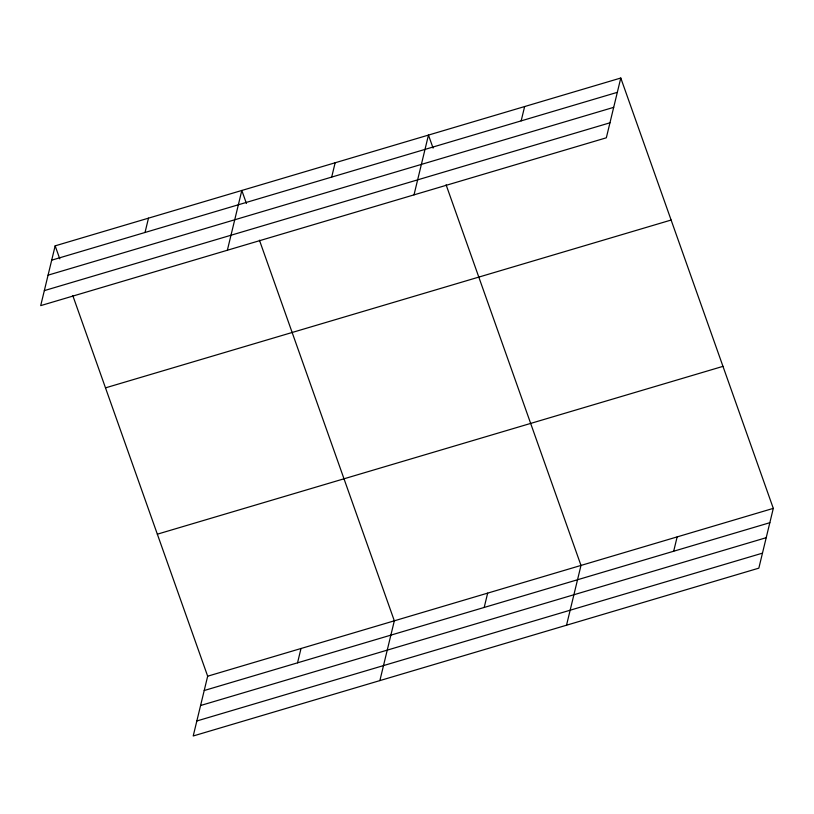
<?xml version="1.0" encoding="UTF-8"?>
<svg xmlns="http://www.w3.org/2000/svg" width="814" height="814" viewBox="0 0 814 814"><rect width="100%" height="100%" fill="white"/><g stroke="black" fill="none" stroke-linecap="round" stroke-linejoin="round"><path stroke-width="1.22" d="M55.159 245.848L40.7 305.626L606.328 137.8L620.787 78.022L55.159 245.848L59.778 258.862M145.024 232.468L148.494 218.152M227.36 250.244L241.819 190.466L246.428 203.48M72.782 295.553L207.672 676.2L193.213 735.978L758.841 568.152L773.3 508.374L620.787 78.022M331.685 177.096L335.144 162.769M297.537 662.83L301.007 648.504M414.011 194.861L428.469 135.083L433.089 148.097M379.873 680.596L394.332 620.817L259.432 240.171M521.164 120.869L524.633 106.553M484.198 607.447L487.657 593.131M566.524 625.213L580.993 565.435L446.092 184.788M673.677 551.231L677.146 536.904M51.699 260.165L617.327 92.338M48.067 275.163L613.695 107.346M44.332 290.618L609.951 122.802M105.494 387.861L671.112 220.045M157.346 534.177L722.974 366.361M207.672 676.2L773.3 508.374M204.212 690.516L769.841 522.7M200.58 705.514L766.208 537.698M196.846 720.97L762.464 553.154"/></g></svg>
